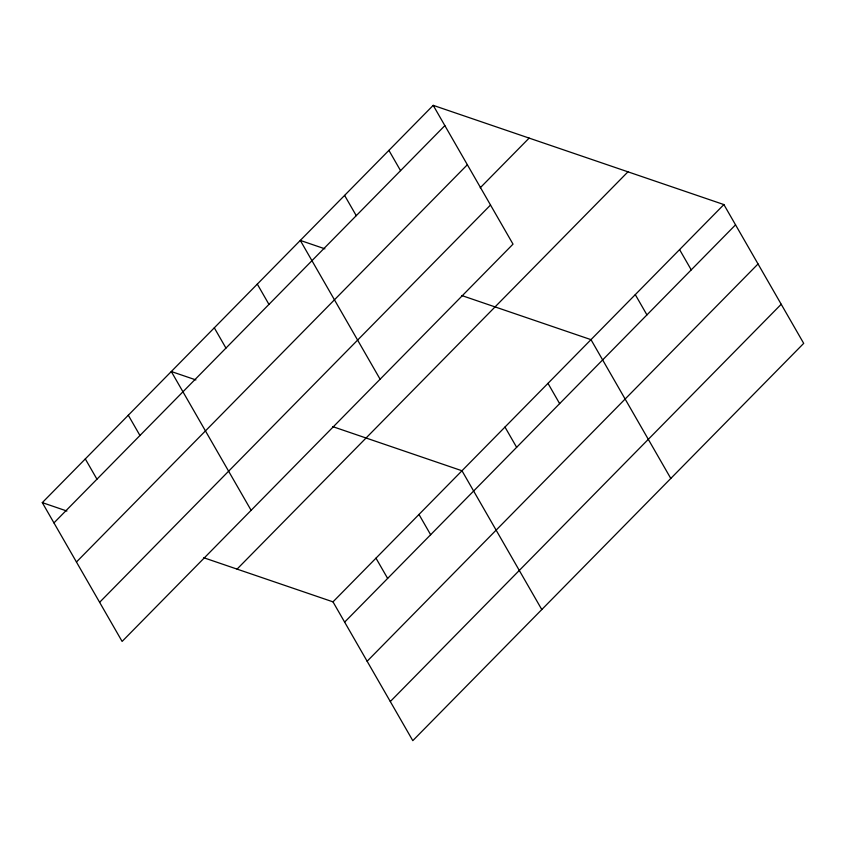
<?xml version="1.0" encoding="UTF-8"?>
<svg xmlns="http://www.w3.org/2000/svg" width="846" height="846" viewBox="0 0 846 846"><rect width="100%" height="100%" fill="white"/><g stroke="black" fill="none" stroke-linecap="round" stroke-linejoin="round"><path stroke-width="1.27" d="M433.205 105.348L513.014 244.145L122.11 641.427L42.3 502.63L433.205 105.348L723.89 204.573L803.7 343.37L412.795 740.652L332.986 601.855L203.706 557.726M53.954 522.891L444.859 125.62M76.447 562.008L467.352 164.737M480.211 187.812L529.131 138.099M99.617 602.31L490.521 205.028M237.06 569.104L627.965 171.833M332.986 601.855L723.89 204.573M344.639 622.127L735.544 224.846M367.132 661.244L758.037 263.963M390.302 701.535L781.207 304.264M324.896 248.819L300.298 240.423L380.108 379.22M461.694 295.518L590.984 339.648L670.793 478.445M195.891 379.917L171.294 371.521L251.114 510.318M332.7 426.617L461.979 470.757L541.789 609.554M42.3 502.63L66.897 511.026M679.581 249.602L691.245 269.874M635.283 294.63L646.936 314.902M547.986 383.354L559.64 403.627M388.906 150.376L400.56 170.649M504.977 427.05L516.642 447.323M344.597 195.394L356.261 215.667M418.982 514.453L430.635 534.725M257.3 284.119L268.954 304.391M375.984 558.159L387.637 578.421M214.302 327.825L225.956 348.097M128.296 415.227L139.96 435.5M85.298 458.923L96.952 479.196"/></g></svg>
